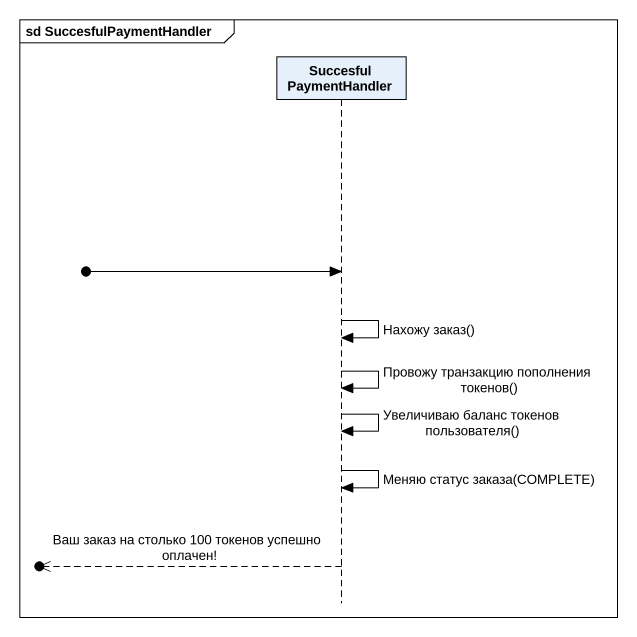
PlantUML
@startuml
mainframe sd SuccesfulPaymentHandler
hide footbox
participant SuccesfulPaymentHandler

[o-> SuccesfulPaymentHandler
SuccesfulPaymentHandler -> SuccesfulPaymentHandler : Нахожу заказ()
SuccesfulPaymentHandler -> SuccesfulPaymentHandler : Провожу транзакцию пополнения токенов()
SuccesfulPaymentHandler -> SuccesfulPaymentHandler : Увеличиваю баланс токенов пользователя()
SuccesfulPaymentHandler -> SuccesfulPaymentHandler : Меняю статус заказа(COMPLETE)
[o<<-- SuccesfulPaymentHandler : Ваш заказ на столько 100 токенов успешно оплачен!
@enduml
